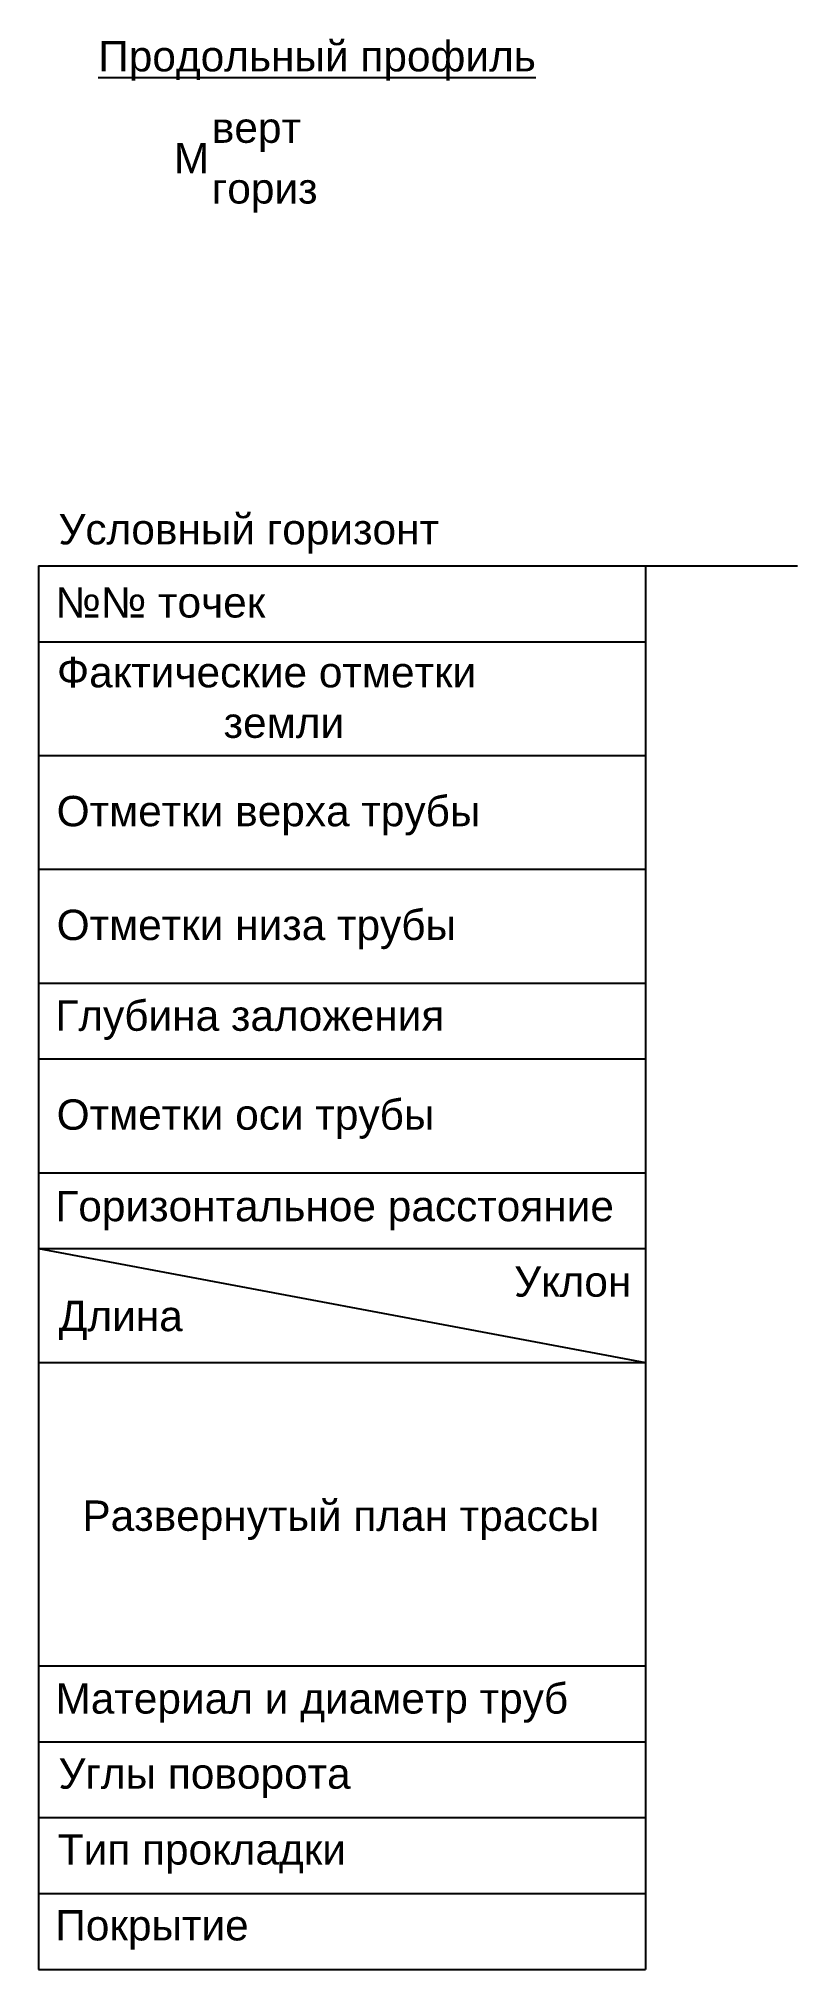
# Model space of a CAD drawing. Header units: metres. Extents: x 12253 to 12353, y 11923 to 12177.
import ezdxf

# ---------------------------------------------------------------- set-up
doc = ezdxf.new("R2010")
doc.units = ezdxf.units.M
doc.styles.add('OTI', font='arial.ttf')

msp = doc.modelspace()

# ---------------------------------------------------------------- linework, layer by layer
at = {"linetype": 'Continuous'}
for p, q in [((12253.34, 12107.74), (12333.34, 12107.74)), ((12253.34, 12107.74), (12253.34, 11922.74)), ((12332.34, 12107.74), (12333.34, 12107.74)), ((12333.34, 12107.74), (12333.34, 11922.74)), ((12333.34, 12107.74), (12353.34, 12107.74)), ((12253.34, 12097.74), (12333.34, 12097.74)), ((12253.34, 12082.74), (12333.34, 12082.74)), ((12253.34, 12067.74), (12333.34, 12067.74)), ((12253.34, 12052.74), (12333.34, 12052.74)), ((12253.34, 12042.74), (12333.34, 12042.74)), ((12253.34, 12027.74), (12333.34, 12027.74)), ((12253.34, 12017.74), (12333.34, 12017.74)), ((12253.34, 12017.74), (12333.34, 12002.74)), ((12253.34, 12002.74), (12333.34, 12002.74)), ((12253.34, 11962.74), (12333.34, 11962.74)), ((12253.34, 11952.74), (12333.34, 11952.74)), ((12253.34, 11942.74), (12333.34, 11942.74)), ((12253.34, 11932.74), (12333.34, 11932.74)), ((12253.34, 11922.74), (12333.34, 11922.74))]:
    msp.add_line(p, q, dxfattribs=at)

# ---------------------------------------------------------------- texts
at = {"linetype": 'Continuous', "style": 'OTI'}
for s, p in [('%%uПродольный профиль', (12261.21, 12172.91)), ('верт', (12276.17, 12163.49)), ('М', (12271.17, 12159.49)), ('гориз', (12276.17, 12155.49)), ('Условный горизонт', (12255.96, 12110.56)), ('№№ точек', (12255.55, 12100.92)), ('Фактические отметки', (12255.76, 12091.72)), ('              земли', (12255.99, 12085.06)), ('Отметки верха трубы', (12255.72, 12073.41)), ('Отметки низа трубы', (12255.72, 12058.41)), ('Глубина заложения', (12255.55, 12046.45)), ('Отметки оси трубы', (12255.72, 12033.41)), ('Горизонтальное расстояние', (12255.55, 12021.35)), ('Уклон', (12316.01, 12011.4)), ('Длина', (12255.99, 12006.86)), ('Развернутый план трассы', (12259.11, 11980.54)), ('Материал и диаметр труб', (12255.57, 11956.45)), ('Углы поворота', (12255.96, 11946.55)), ('Тип прокладки', (12255.86, 11936.55)), ('Покрытие', (12255.55, 11926.55))]:
    msp.add_text(s, height=4, dxfattribs=at).set_placement(p)

doc.saveas('drawing.dxf')
